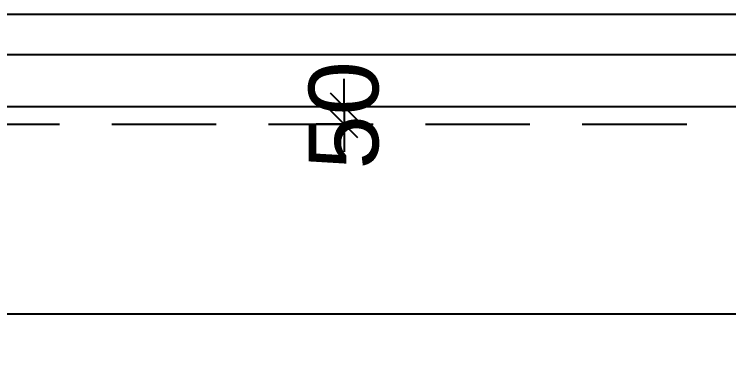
# Model space of a CAD drawing. Extents: x 7897917 to 8423973, y -6487334 to -6173396.
# Drawn here: x 8261423 to 8263473, y -6463971 to -6462980 of the extents above; entities that cross this region are included whole.
import ezdxf

# ---------------------------------------------------------------- set-up
doc = ezdxf.new("R2010")
doc.units = 0
doc.header["$LTSCALE"] = 600
doc.header["$MEASUREMENT"] = 0
doc.header["$PDMODE"] = 35
doc.linetypes.add('DASHED', pattern=[0.75, 0.5, -0.25])
doc.layers.get('0').update_dxf_attribs({"linetype": 'CONTINUOUS'})
doc.layers.get('Defpoints').update_dxf_attribs({"linetype": 'CONTINUOUS'})
for name, color, linetype in [('Ele. Proj', 7, 'CONTINUOUS'), ('L1', 2, 'CONTINUOUS'), ('Working Dim', 5, 'CONTINUOUS')]:
    doc.layers.add(name, color=color, linetype=linetype)
doc.styles.add('ari', font='arial.ttf')
doc.dimstyles.new('int. dim', dxfattribs={"dimtxt": 450, "dimasz": 80, "dimexe": 80, "dimexo": 0, "dimgap": 70, "dimtad": 0, "dimdec": 0, "dimzin": 12, "dimdsep": 46, "dimtxsty": 'ari', "dimblk": 'OBLIQUE', "dimcen": 2, "dimdle": 80, "dimclrd": 256, "dimclre": 256, "dimclrt": 6, "dimadec": 0, "dimazin": 0, "dimtfac": 1, "dimtdec": 0, "dimtix": 1, "dimtmove": 2, "dimatfit": 3, "dimfxl": 1, "dimtolj": 1, "dimtzin": 0, "dimlwd": -1, "dimlwe": -1, "dimarcsym": 0})

# ---------------------------------------------------------------- blocks, each defined once
blk = doc.blocks.new('_Oblique')
at = {"color": 0, "linetype": 'ByBlock', "lineweight": -2}
blk.add_line((-0.5, -0.5), (0.5, 0.5), dxfattribs=at)
blk = doc.blocks.new('*D2626')
at = {"layer": 'Defpoints', "color": 0, "transparency": 16777216}
for p in [(8262368.8, -6463245.1, 1.5), (8262368.8, -6463295.1, 1.5), (8262368.8, -6463295.1)]:
    blk.add_point(p, dxfattribs=at)
at = {"layer": 'Working Dim', "transparency": 16777216}
for p, q in [((8262368.8, -6463245.1), (8262368.8, -6463165.1)), ((8262368.8, -6463245.1), (8262288.8, -6463245.1)), ((8262368.8, -6463245.1), (8262368.8, -6463295.1)), ((8262368.8, -6463295.1), (8262288.8, -6463295.1)), ((8262368.8, -6463295.1), (8262368.8, -6463375.1))]:
    blk.add_line(p, q, dxfattribs=at)
at = {"layer": 'Working Dim', "transparency": 16777216, "xscale": 80, "yscale": 80, "zscale": 80}
for p, rotation in [((8262368.8, -6463245.1), 270), ((8262368.8, -6463295.1), 90)]:
    blk.add_blockref('_Oblique', p, dxfattribs=dict(at, rotation=rotation))
at = {"layer": 'Working Dim', "color": 6, "transparency": 16777216, "insert": (8262368.8, -6463270.1), "char_height": 200, "attachment_point": 5, "rotation": 90, "style": 'ari'}
blk.add_mtext('\\A1;50', dxfattribs=at)
blk = doc.blocks.new('*D2633')
at = {"layer": 'Defpoints', "color": 0, "transparency": 16777216}
for p in [(8260517.2, -6463095.1, 1.5), (8297467.2, -6463095.1), (8297467.2, -6463840.2)]:
    blk.add_point(p, dxfattribs=at)
at = {"layer": 'Working Dim', "transparency": 16777216}
for p, q in [((8260517.2, -6463095.1), (8260517.2, -6463920.2)), ((8297467.2, -6463095.1), (8297467.2, -6463920.2)), ((8260437.2, -6463840.2), (8278546.3, -6463840.2)), ((8297547.2, -6463840.2), (8279438.1, -6463840.2))]:
    blk.add_line(p, q, dxfattribs=at)
at = {"layer": 'Working Dim', "transparency": 16777216, "xscale": 80, "yscale": 80, "zscale": 80, "rotation": 180}
blk.add_blockref('_Oblique', (8260517.2, -6463840.2), dxfattribs=at)
at = {"layer": 'Working Dim', "transparency": 16777216, "xscale": 80, "yscale": 80, "zscale": 80}
blk.add_blockref('_Oblique', (8297467.2, -6463840.2), dxfattribs=at)
at = {"layer": 'Working Dim', "color": 6, "transparency": 16777216, "insert": (8278992.2, -6463840.2), "char_height": 200, "attachment_point": 5, "style": 'ari'}
blk.add_mtext('\\A1;36950', dxfattribs=at)

msp = doc.modelspace()

# ---------------------------------------------------------------- linework, layer by layer
at = {"layer": 'Ele. Proj', "color": 1}
for p, q in [((8260632.19, -6462980.097, -17.045), (8297352.182, -6462980.097, -17.045)), ((8260517.19, -6463095.097, -17.045), (8297467.182, -6463095.097, -17.045))]:
    msp.add_line(p, q, dxfattribs=at)
at = {"layer": 'Ele. Proj', "color": 6}
msp.add_line((8260402.19, -6463245.097, -17.045), (8297582.389, -6463245.097, -17.045), dxfattribs=at)
at = {"layer": 'L1', "color": 8, "linetype": 'DASHED'}
msp.add_line((8260352.19, -6463295.097, -17.045), (8297632.389, -6463295.097, -17.045), dxfattribs=at)

# ---------------------------------------------------------------- dimensions: what is measured, and where the dimension line sits
at = {"layer": 'Working Dim'}
dim = msp.add_linear_dim(base=(8297467.182, -6463840.242, -18.568), p1=(8260517.19, -6463095.097, -17.045), p2=(8297467.182, -6463095.097, -18.568), dimstyle='int. dim', override={"dimtxt": 200, "dimarcsym": 1}, dxfattribs=at)
dim.commit()
dim.dimension.update_dxf_attribs({"geometry": '*D2633', "text_midpoint": (8278992.186, -6463840.242, -18.568)})
dim = msp.add_linear_dim(base=(8262368.817, -6463295.097, -18.568), p1=(8262368.817, -6463245.097, -17.045), p2=(8262368.817, -6463295.097, -17.045), angle=90, dimstyle='int. dim', override={"dimtxt": 200, "dimarcsym": 1}, dxfattribs=at)
dim.commit()
dim.dimension.update_dxf_attribs({"geometry": '*D2626', "text_midpoint": (8262368.817, -6463270.097, -18.568)})

doc.saveas('drawing.dxf')
